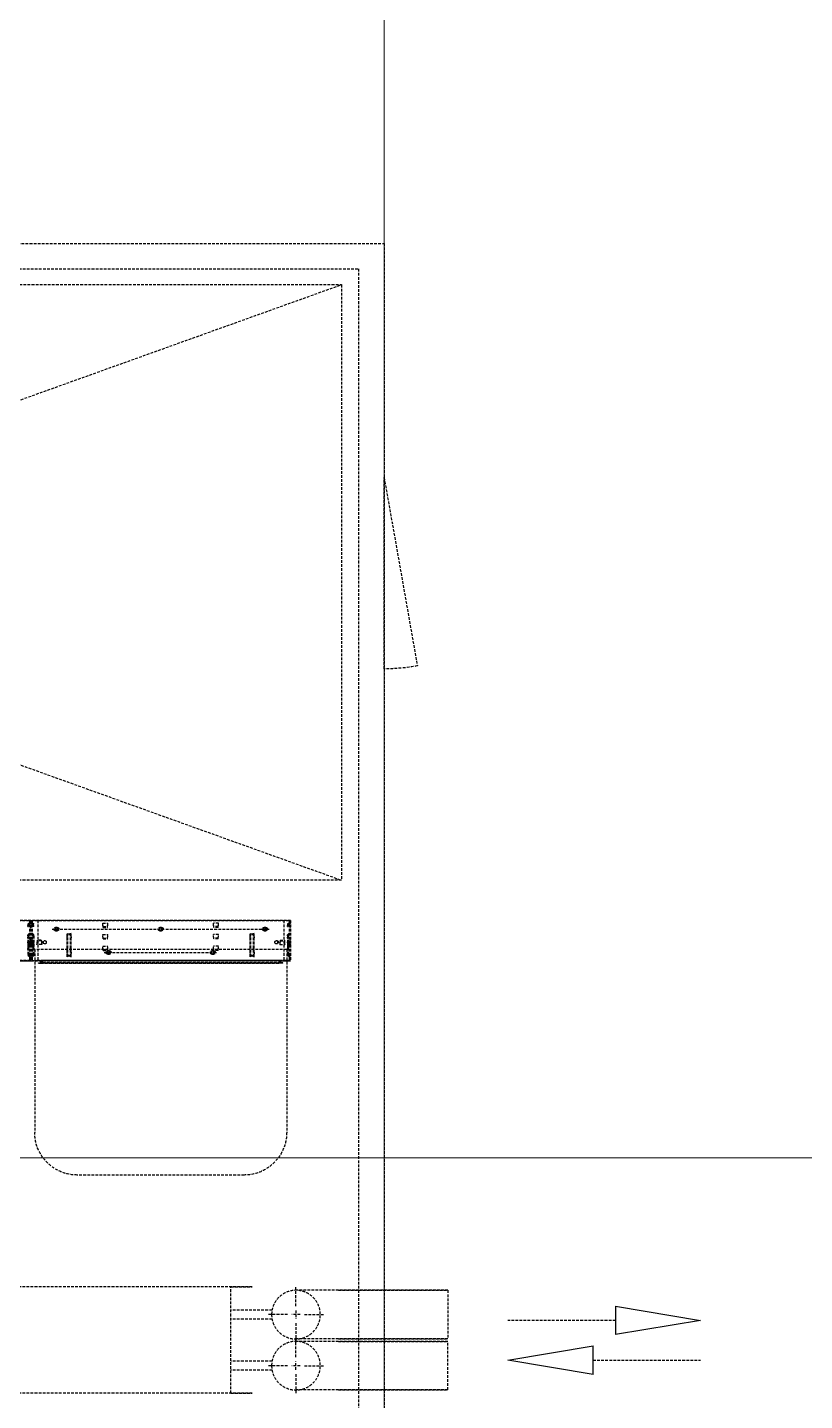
# Model space of a CAD drawing. Extents: x -32000 to 416743, y -254124 to 144214.
# Drawn here: x 5162 to 6988, y 44430 to 47658 of the extents above; entities that cross this region are included whole.
import ezdxf

# ---------------------------------------------------------------- set-up
doc = ezdxf.new("R2010")
doc.units = 0
doc.header["$LTSCALE"] = 10
for name, pattern in [('H12PL4$0$JJP_三點線', [0.9, 0.3, -0.15, 0, -0.15, 0, -0.15, 0, -0.15]), ('XFM1Q40$0$HIDDEN', [9.525, 6.35, -3.175]), ('XFM7P40ICA$0$H12PL4$0$JJP_三點線', [0.9, 0.3, -0.15, 0, -0.15, 0, -0.15, 0, -0.15])]:
    doc.linetypes.add(name, pattern=pattern)
for name, color, linetype in [('H12PL4$0$S-GRID', 252, 'Continuous'), ('XFM1Q40$0$01', 1, 'Continuous'), ('XFM1Q40$0$03', 4, 'Continuous'), ('XFM1Q40$0$ACC-450', 2, 'Continuous'), ('XFM1Q40$0$BAG', 221, 'Continuous'), ('XFM1Q40$0$CBF01', 3, 'Continuous'), ('XFM1Q40$0$CBF02', 6, 'Continuous'), ('XFM1Q40$0$CBF03', 30, 'Continuous'), ('XFM1Q40$0$CBF04', 7, 'Continuous'), ('XFM1Q40$0$CLC', 140, 'Continuous'), ('XFM1Q40$0$HTC', 1, 'Continuous'), ('XFM1Q40$0$MDF', 221, 'Continuous'), ('XFM1Q40$0$TYPE14X10', 7, 'Continuous'), ('XFM1Q40$0$輪廓', 4, 'Continuous'), ('XFM7P40ICA$0$H12PL4$0$L40_19_MEJI', 252, 'Continuous'), ('XFM7P40ICA$0$H12PL4$0$S-GRID', 252, 'Continuous')]:
    doc.layers.add(name, color=color, linetype=linetype)

# ---------------------------------------------------------------- blocks, each defined once
blk = doc.blocks.new('H12PL4')
at = {"layer": 'H12PL4$0$S-GRID', "linetype": 'H12PL4$0$JJP_三點線', "lineweight": 0}
blk.add_line((-29000, 45000), (289600, 45000), dxfattribs=at)
blk = doc.blocks.new('XFM1Q40$0$_ClosedBlank')
at = {"layer": 'XFM1Q40$0$MDF', "color": 0, "lineweight": -2}
for p, q in [((-1, 0.167), (0, 0)), ((-1, 0.167), (-1, -0.167)), ((0, 0), (-1, -0.167))]:
    blk.add_line(p, q, dxfattribs=at)
blk = doc.blocks.new('XFM1Q40$0$A$Cac22a11c')
at = {"layer": 'XFM1Q40$0$01', "color": 252, "linetype": 'XFM1Q40$0$HIDDEN', "ltscale": 0.1}
for p, q in [((285207.2, 185056.6), (284950, 185056.6)), ((284950, 185056.6), (285307.2, 185056.6)), ((284950, 185056.6), (284950, 184942.3)), ((285207.2, 184942.3), (284950, 184942.3)), ((284950, 184942.3), (285307.2, 184942.3)), ((285207.2, 184936.6), (284950, 184936.6)), ((284950, 184936.6), (285307.2, 184936.6)), ((284950, 184822.3), (284950, 184936.6)), ((285207.2, 184822.3), (284950, 184822.3)), ((284950, 184822.3), (285307.2, 184822.3))]:
    blk.add_line(p, q, dxfattribs=at)
at = {"layer": 'XFM1Q40$0$03', "color": 252, "linetype": 'XFM1Q40$0$HIDDEN', "ltscale": 0.1}
for p, q in [((285307.2, 185019.4), (285307.2, 185066.6)), ((285287.2, 184999.4), (285240, 184999.4)), ((285297.2, 184999.4), (285317.2, 184999.4)), ((285307.2, 185009.4), (285307.2, 184989.4)), ((285327.2, 184999.4), (285374.3, 184999.4)), ((285307.2, 184979.4), (285307.2, 184932.3)), ((285307.2, 184899.4), (285307.2, 184946.6)), ((285307.2, 184869.4), (285307.2, 184889.4)), ((285287.2, 184879.4), (285240, 184879.4)), ((285297.2, 184879.4), (285317.2, 184879.4)), ((285307.2, 184859.4), (285307.2, 184812.3)), ((285327.2, 184879.4), (285374.3, 184879.4))]:
    blk.add_line(p, q, dxfattribs=at)
at = {"layer": 'XFM1Q40$0$ACC-450', "color": 252, "linetype": 'XFM1Q40$0$HIDDEN', "ltscale": 0.1}
for p, q in [((285100, 186967.4), (285021.9, 186524.3)), ((285100, 186517.4), (285100, 186967.4))]:
    blk.add_line(p, q, dxfattribs=at)
blk.add_arc((285100, 186967.4), 450, 260, 270, dxfattribs=at)
at = {"layer": 'XFM1Q40$0$BAG', "color": 252, "linetype": 'XFM1Q40$0$HIDDEN', "ltscale": 0.1}
for p, q in [((285329, 185857.6), (285329, 185427.6)), ((285329, 185857.6), (285921, 185857.6)), ((285921, 185857.6), (285921, 185427.6)), ((285329, 185832.2), (285921, 185832.2)), ((285429, 185327.6), (285821, 185327.6))]:
    blk.add_line(p, q, dxfattribs=at)
for centre, start, end in [((285429, 185427.6), 180, 270), ((285821, 185427.6), 270, 0)]:
    blk.add_arc(centre, 100, start, end, dxfattribs=at)
at = {"layer": 'XFM1Q40$0$CBF01', "color": 252, "linetype": 'XFM1Q40$0$HIDDEN', "ltscale": 0.1}
for p, q in [((285914, 185925.7), (285914, 185832.2)), ((285930, 185925.7), (285914, 185925.7)), ((285923, 185911.7), (285923.5, 185917)), ((285927, 185919.7), (285926.5, 185919.7)), ((285927, 185918.2), (285926.5, 185918.2)), ((285928.5, 185925.7), (285928.5, 185832.2)), ((285930, 185925.7), (285930, 185830.7)), ((285923, 185911.7), (285924.5, 185911.5)), ((285923, 185890.2), (285923, 185846.2)), ((285923, 185884.7), (285923.5, 185890)), ((285923, 185884.7), (285924.5, 185884.5)), ((285924.5, 185911.5), (285925, 185916.8)), ((285924.5, 185890.2), (285924.5, 185846.2)), ((285924.5, 185884.5), (285925, 185889.8)), ((285927, 185892.7), (285926.5, 185892.7)), ((285927, 185891.2), (285926.5, 185891.2)), ((285928.5, 185909.7), (285930, 185909.7)), ((285928.5, 185895.7), (285930, 185895.7)), ((285923, 185877.7), (285924.5, 185877.9)), ((285923, 185877.7), (285923.5, 185872.4)), ((285923, 185857.7), (285923.5, 185863)), ((285923, 185857.7), (285924.5, 185857.5)), ((285924.5, 185877.9), (285925, 185872.6)), ((285924.5, 185857.5), (285925, 185862.8)), ((285926.5, 185878.2), (285930, 185878.2)), ((285926.5, 185876.7), (285928.5, 185876.7)), ((285926.5, 185872.7), (285928.5, 185872.7)), ((285926.5, 185871.2), (285930, 185871.2)), ((285927, 185865.7), (285926.5, 185865.7)), ((285927, 185864.2), (285926.5, 185864.2)), ((285928.5, 185882.7), (285930, 185882.7)), ((285928.5, 185879.7), (285930, 185879.7)), ((285928.5, 185855.7), (285930, 185855.7)), ((285928.5, 185832.2), (285905, 185832.2)), ((285905, 185832.2), (285905, 185825.2)), ((285912, 185825.2), (285905, 185825.2)), ((285930, 185830.7), (285906.5, 185830.7)), ((285906.5, 185830.7), (285906.5, 185826.7)), ((285912, 185826.7), (285906.5, 185826.7)), ((285912, 185825.2), (285912, 185826.7)), ((285914, 185832.2), (285914, 185830.7)), ((285928.5, 185840.7), (285930, 185840.7))]:
    blk.add_line(p, q, dxfattribs=at)
for centre, radius, start, end in [((285926.5, 185916.7), 3, 90, 175), ((285926.5, 185916.7), 1.5, 90, 175), ((285927, 185921.2), 1.5, 270, 0), ((285927, 185921.2), 3, 270, 300), ((285927, 185921.2), 3, 300, 0), ((285928.5, 185890.2), 5.5, 90, 180), ((285926.5, 185889.7), 3, 90, 175), ((285928.5, 185890.2), 4, 90, 180), ((285926.5, 185889.7), 1.5, 90, 175), ((285927, 185894.2), 1.5, 270, 0), ((285927, 185894.2), 3, 270, 0), ((285926.5, 185874.7), 3.5, 90, 270), ((285926.5, 185872.7), 3, 185, 270), ((285926.5, 185862.7), 3, 90, 175), ((285926.5, 185874.7), 2, 90, 270), ((285926.5, 185872.7), 1.5, 185, 270), ((285926.5, 185862.7), 1.5, 90, 175), ((285927, 185868.2), 3, 0, 90), ((285927, 185868.2), 1.5, 0, 90), ((285927, 185867.2), 3, 270, 0), ((285927, 185867.2), 1.5, 270, 0), ((285928.5, 185846.2), 5.5, 180, 270), ((285928.5, 185846.2), 4, 180, 270)]:
    blk.add_arc(centre, radius, start, end, dxfattribs=at)
at = {"layer": 'XFM1Q40$0$CBF02', "color": 252, "linetype": 'XFM1Q40$0$HIDDEN', "ltscale": 0.1}
for p, q in [((285320, 185925.7), (285928.5, 185925.7)), ((285320, 185925.7), (285320, 185830.7)), ((285490, 185909.7), (285489, 185919.6)), ((285489.9, 185911.7), (285489.1, 185919.7)), ((285489.1, 185919.7), (285500.9, 185919.7)), ((285500, 185909.7), (285501, 185919.6)), ((285500.1, 185911.7), (285500.9, 185919.7)), ((285927, 185925.7), (285927, 185830.7)), ((285928.5, 185925.7), (285928.5, 185830.7)), ((285930, 185925.7), (286538.5, 185925.7)), ((285930, 185925.7), (285930, 185830.7)), ((285373, 185905.7), (285387, 185905.7)), ((285378, 185901.1), (285378, 185910.2)), ((285382, 185909.7), (285378, 185909.7)), ((285382, 185901.7), (285378, 185901.7)), ((285382, 185901.1), (285382, 185910.2)), ((285405, 185840.7), (285405, 185895.7)), ((285405, 185895.7), (285408.3, 185894.5)), ((285407, 185841.4), (285407, 185895)), ((285415, 185851.3), (285415, 185885.1)), ((285490, 185882.7), (285489, 185892.6)), ((285489.9, 185884.7), (285489.1, 185892.7)), ((285489.1, 185892.7), (285500.9, 185892.7)), ((285489.9, 185911.7), (285500.1, 185911.7)), ((285489.9, 185884.7), (285500.1, 185884.7)), ((285490, 185909.7), (285500, 185909.7)), ((285500, 185882.7), (285501, 185892.6)), ((285500.1, 185884.7), (285500.9, 185892.7)), ((285618, 185905.7), (285632, 185905.7)), ((285623, 185901.1), (285623, 185910.2)), ((285627, 185909.7), (285623, 185909.7)), ((285627, 185901.7), (285623, 185901.7)), ((285627, 185901.1), (285627, 185910.2)), ((285835, 185840.7), (285835, 185895.7)), ((285835, 185895.7), (285838.3, 185894.5)), ((285837, 185841.4), (285837, 185895)), ((285845, 185851.3), (285845, 185885.1)), ((285863, 185905.7), (285877, 185905.7)), ((285868, 185901.1), (285868, 185910.2)), ((285872, 185909.7), (285868, 185909.7)), ((285872, 185901.7), (285868, 185901.7)), ((285872, 185901.1), (285872, 185910.2)), ((285490, 185855.7), (285489, 185865.6)), ((285489.1, 185865.7), (285500.9, 185865.7)), ((285489.9, 185857.7), (285489.1, 185865.7)), ((285489.9, 185857.7), (285500.1, 185857.7)), ((285490, 185882.7), (285500, 185882.7)), ((285490, 185855.7), (285500, 185855.7)), ((285500, 185855.7), (285501, 185865.6)), ((285500.1, 185857.7), (285500.9, 185865.7)), ((285500.5, 185846.1), (285500.5, 185855.2)), ((285504.5, 185854.7), (285500.5, 185854.7)), ((285504.5, 185846.1), (285504.5, 185855.2)), ((285745.5, 185846.1), (285745.5, 185855.2)), ((285749.5, 185854.7), (285745.5, 185854.7)), ((285749.5, 185846.1), (285749.5, 185855.2)), ((285893.5, 185873.2), (285893.5, 185876.2)), ((285900.5, 185872.1), (285900.5, 185877.3)), ((285905.5, 185879.7), (285904.5, 185869.7)), ((285905.4, 185877.7), (285904.6, 185869.7)), ((285904.6, 185869.7), (285916.4, 185869.7)), ((285905.4, 185877.7), (285915.6, 185877.7)), ((285905.5, 185879.7), (285915.5, 185879.7)), ((285915.5, 185879.7), (285916.5, 185869.7)), ((285915.6, 185877.7), (285916.4, 185869.7)), ((285343.5, 185830.7), (285320, 185830.7)), ((285343.5, 185832.2), (285903.5, 185832.2)), ((285343.5, 185825.2), (285343.5, 185832.2)), ((285343.5, 185830.7), (285903.5, 185830.7)), ((285343.5, 185826.7), (285903.5, 185826.7)), ((285343.5, 185825.2), (285903.5, 185825.2)), ((285408.3, 185841.9), (285405, 185840.7)), ((285495.5, 185850.7), (285509.5, 185850.7)), ((285504.5, 185846.7), (285500.5, 185846.7)), ((285740.5, 185850.7), (285754.5, 185850.7)), ((285749.5, 185846.7), (285745.5, 185846.7)), ((285838.3, 185841.9), (285835, 185840.7)), ((285903.5, 185832.2), (285903.5, 185825.2)), ((285903.5, 185830.7), (285928.5, 185830.7)), ((285953.5, 185830.7), (285930, 185830.7))]:
    blk.add_line(p, q, dxfattribs=at)
for centre, radius, start, end in [((285489.1, 185919.6), 0.0502, 360, 191.4212), ((285500.9, 185919.6), 0.0502, 348.5788, 180), ((285378, 185905.7), 4, 90, 270), ((285382, 185905.7), 4, 270, 90), ((285405, 185885.1), 10, 0, 70.71), ((285489.1, 185892.6), 0.0502, 360, 191.4212), ((285500.9, 185892.6), 0.0502, 348.5788, 180), ((285623, 185905.7), 4, 90, 270), ((285627, 185905.7), 4, 270, 90), ((285835, 185885.1), 10, 0, 70.71), ((285868, 185905.7), 4, 90, 270), ((285872, 185905.7), 4, 270, 90), ((285489.1, 185865.6), 0.0502, 360, 191.4212), ((285500.5, 185850.7), 4, 90, 270), ((285500.9, 185865.6), 0.0502, 348.5788, 180), ((285504.5, 185850.7), 4, 270, 90), ((285745.5, 185850.7), 4, 90, 270), ((285749.5, 185850.7), 4, 270, 90), ((285897.5, 185874.1), 4.49, 63.4401, 152.8116), ((285897.5, 185875.2), 4.49, 207.1884, 296.5599), ((285897.5, 185874.7), 4, 300, 60), ((285904.6, 185869.7), 0.0502, 168.5788, 0), ((285916.4, 185869.7), 0.0502, 180, 11.4212), ((285405, 185851.3), 10, 289.29, 0), ((285835, 185851.3), 10, 289.29, 0)]:
    blk.add_arc(centre, radius, start, end, dxfattribs=at)
at = {"layer": 'XFM1Q40$0$CBF03', "color": 252, "linetype": 'XFM1Q40$0$HIDDEN', "ltscale": 0.1}
for p, q in [((285930, 185925.7), (285321.5, 185925.7)), ((285321.5, 185925.7), (285321.5, 185830.7)), ((285323, 185925.7), (285323, 185830.7)), ((285750, 185909.7), (285749, 185919.6)), ((285760.9, 185919.7), (285749.1, 185919.7)), ((285749.9, 185911.7), (285749.1, 185919.7)), ((285760, 185909.7), (285761, 185919.6)), ((285760.1, 185911.7), (285760.9, 185919.7)), ((285930, 185925.7), (285930, 185830.7)), ((286540, 185925.7), (285931.5, 185925.7)), ((285931.5, 185925.7), (285931.5, 185830.7)), ((285933, 185925.7), (285933, 185830.7)), ((285880, 185905.7), (285370, 185905.7)), ((285378, 185901.1), (285378, 185910.2)), ((285378, 185909.7), (285382, 185909.7)), ((285378, 185901.7), (285382, 185901.7)), ((285382, 185901.1), (285382, 185910.2)), ((285405, 185851.3), (285405, 185885.1)), ((285415, 185895.7), (285411.7, 185894.5)), ((285413, 185841.4), (285413, 185895)), ((285415, 185840.7), (285415, 185895.7)), ((285623, 185901.1), (285623, 185910.2)), ((285623, 185909.7), (285627, 185909.7)), ((285623, 185901.7), (285627, 185901.7)), ((285627, 185901.1), (285627, 185910.2)), ((285750, 185882.7), (285749, 185892.6)), ((285749.9, 185884.7), (285749.1, 185892.7)), ((285760.9, 185892.7), (285749.1, 185892.7)), ((285760.1, 185911.7), (285749.9, 185911.7)), ((285760.1, 185884.7), (285749.9, 185884.7)), ((285760, 185909.7), (285750, 185909.7)), ((285760, 185882.7), (285761, 185892.6)), ((285760.1, 185884.7), (285760.9, 185892.7)), ((285835, 185851.3), (285835, 185885.1)), ((285845, 185895.7), (285841.7, 185894.5)), ((285843, 185841.4), (285843, 185895)), ((285845, 185840.7), (285845, 185895.7)), ((285868, 185901.1), (285868, 185910.2)), ((285868, 185909.7), (285872, 185909.7)), ((285868, 185901.7), (285872, 185901.7)), ((285872, 185901.1), (285872, 185910.2)), ((285334.5, 185879.7), (285333.5, 185869.7)), ((285334.4, 185877.7), (285333.6, 185869.7)), ((285345.4, 185869.7), (285333.6, 185869.7)), ((285344.6, 185877.7), (285334.4, 185877.7)), ((285344.5, 185879.7), (285334.5, 185879.7)), ((285344.5, 185879.7), (285345.5, 185869.7)), ((285344.6, 185877.7), (285345.4, 185869.7)), ((285349.5, 185872.1), (285349.5, 185877.3)), ((285356.5, 185873.2), (285356.5, 185876.2)), ((285500.5, 185846.1), (285500.5, 185855.2)), ((285500.5, 185854.7), (285504.5, 185854.7)), ((285504.5, 185846.1), (285504.5, 185855.2)), ((285745.5, 185846.1), (285745.5, 185855.2)), ((285745.5, 185854.7), (285749.5, 185854.7)), ((285750, 185855.7), (285749, 185865.6)), ((285760.9, 185865.7), (285749.1, 185865.7)), ((285749.9, 185857.7), (285749.1, 185865.7)), ((285749.5, 185846.1), (285749.5, 185855.2)), ((285760.1, 185857.7), (285749.9, 185857.7)), ((285760, 185882.7), (285750, 185882.7)), ((285760, 185855.7), (285750, 185855.7)), ((285760, 185855.7), (285761, 185865.6)), ((285760.1, 185857.7), (285760.9, 185865.7)), ((285930, 185830.7), (285321.5, 185830.7)), ((285906.5, 185832.2), (285346.5, 185832.2)), ((285346.5, 185832.2), (285346.5, 185830.7)), ((285346.5, 185830.7), (285346.5, 185825.2)), ((285906.5, 185826.7), (285346.5, 185826.7)), ((285906.5, 185825.2), (285346.5, 185825.2)), ((285411.7, 185841.9), (285415, 185840.7)), ((285757.5, 185850.7), (285492.5, 185850.7)), ((285500.5, 185846.7), (285504.5, 185846.7)), ((285745.5, 185846.7), (285749.5, 185846.7)), ((285841.7, 185841.9), (285845, 185840.7)), ((285906.5, 185830.7), (285906.5, 185832.2)), ((285906.5, 185825.2), (285906.5, 185830.7)), ((286540, 185830.7), (285931.5, 185830.7))]:
    blk.add_line(p, q, dxfattribs=at)
for centre, radius, start, end in [((285749.1, 185919.6), 0.0502, 360, 191.4212), ((285760.9, 185919.6), 0.0502, 348.5788, 180), ((285378, 185905.7), 4, 90, 270), ((285382, 185905.7), 4, 270, 90), ((285415, 185885.1), 10, 109.29, 180), ((285623, 185905.7), 4, 90, 270), ((285627, 185905.7), 4, 270, 90), ((285749.1, 185892.6), 0.0502, 360, 191.4212), ((285760.9, 185892.6), 0.0502, 348.5788, 180), ((285845, 185885.1), 10, 109.29, 180), ((285868, 185905.7), 4, 90, 270), ((285872, 185905.7), 4, 270, 90), ((285333.6, 185869.7), 0.0502, 168.5788, 0), ((285345.4, 185869.7), 0.0502, 180, 11.4212), ((285352.5, 185874.7), 4, 120, 240), ((285352.5, 185874.1), 4.49, 27.1884, 116.5599), ((285352.5, 185875.2), 4.49, 243.4401, 332.8116), ((285500.5, 185850.7), 4, 90, 270), ((285504.5, 185850.7), 4, 270, 90), ((285745.5, 185850.7), 4, 90, 270), ((285749.1, 185865.6), 0.0502, 360, 191.4212), ((285749.5, 185850.7), 4, 270, 90), ((285760.9, 185865.6), 0.0502, 348.5788, 180), ((285415, 185851.3), 10, 180, 250.71), ((285845, 185851.3), 10, 180, 250.71)]:
    blk.add_arc(centre, radius, start, end, dxfattribs=at)
at = {"layer": 'XFM1Q40$0$CBF04', "color": 252, "linetype": 'XFM1Q40$0$HIDDEN', "ltscale": 0.1}
for p, q in [((285320, 185925.7), (285320, 185830.7)), ((285320, 185925.7), (285336, 185925.7)), ((285321.5, 185925.7), (285321.5, 185832.2)), ((285323, 185919.7), (285323.5, 185919.7)), ((285323, 185918.2), (285323.5, 185918.2)), ((285327, 185911.7), (285326.5, 185917)), ((285336, 185925.7), (285336, 185832.2)), ((285930, 185925.7), (285930, 185830.7)), ((285930, 185925.7), (285946, 185925.7)), ((285931.5, 185925.7), (285931.5, 185832.2)), ((285933, 185919.7), (285933.5, 185919.7)), ((285933, 185918.2), (285933.5, 185918.2)), ((285937, 185911.7), (285936.5, 185917)), ((285321.5, 185909.7), (285320, 185909.7)), ((285321.5, 185895.7), (285320, 185895.7)), ((285323, 185892.7), (285323.5, 185892.7)), ((285323, 185891.2), (285323.5, 185891.2)), ((285325.5, 185911.5), (285325, 185916.8)), ((285325.5, 185884.5), (285325, 185889.8)), ((285327, 185911.7), (285325.5, 185911.5)), ((285325.5, 185890.2), (285325.5, 185846.2)), ((285327, 185884.7), (285325.5, 185884.5)), ((285327, 185884.7), (285326.5, 185890)), ((285327, 185890.2), (285327, 185846.2)), ((285931.5, 185909.7), (285930, 185909.7)), ((285931.5, 185895.7), (285930, 185895.7)), ((285933, 185892.7), (285933.5, 185892.7)), ((285933, 185891.2), (285933.5, 185891.2)), ((285935.5, 185911.5), (285935, 185916.8)), ((285935.5, 185884.5), (285935, 185889.8)), ((285937, 185911.7), (285935.5, 185911.5)), ((285935.5, 185890.2), (285935.5, 185846.2)), ((285937, 185884.7), (285935.5, 185884.5)), ((285937, 185884.7), (285936.5, 185890)), ((285937, 185890.2), (285937, 185846.2)), ((285321.5, 185882.7), (285320, 185882.7)), ((285321.5, 185879.7), (285320, 185879.7)), ((285323.5, 185878.2), (285320, 185878.2)), ((285323.5, 185871.2), (285320, 185871.2)), ((285321.5, 185855.7), (285320, 185855.7)), ((285323.5, 185876.7), (285321.5, 185876.7)), ((285323.5, 185872.7), (285321.5, 185872.7)), ((285323, 185865.7), (285323.5, 185865.7)), ((285323, 185864.2), (285323.5, 185864.2)), ((285325.5, 185877.9), (285325, 185872.6)), ((285325.5, 185857.5), (285325, 185862.8)), ((285327, 185877.7), (285325.5, 185877.9)), ((285327, 185857.7), (285325.5, 185857.5)), ((285327, 185877.7), (285326.5, 185872.4)), ((285327, 185857.7), (285326.5, 185863)), ((285931.5, 185882.7), (285930, 185882.7)), ((285931.5, 185879.7), (285930, 185879.7)), ((285933.5, 185878.2), (285930, 185878.2)), ((285933.5, 185871.2), (285930, 185871.2)), ((285931.5, 185855.7), (285930, 185855.7)), ((285933.5, 185876.7), (285931.5, 185876.7)), ((285933.5, 185872.7), (285931.5, 185872.7)), ((285933, 185865.7), (285933.5, 185865.7)), ((285933, 185864.2), (285933.5, 185864.2)), ((285935.5, 185877.9), (285935, 185872.6)), ((285935.5, 185857.5), (285935, 185862.8)), ((285937, 185877.7), (285935.5, 185877.9)), ((285937, 185857.7), (285935.5, 185857.5)), ((285937, 185877.7), (285936.5, 185872.4)), ((285937, 185857.7), (285936.5, 185863)), ((285321.5, 185840.7), (285320, 185840.7)), ((285320, 185830.7), (285343.5, 185830.7)), ((285321.5, 185832.2), (285345, 185832.2)), ((285336, 185832.2), (285336, 185830.7)), ((285338, 185826.7), (285343.5, 185826.7)), ((285338, 185825.2), (285338, 185826.7)), ((285338, 185825.2), (285345, 185825.2)), ((285343.5, 185830.7), (285343.5, 185826.7)), ((285345, 185832.2), (285345, 185825.2)), ((285931.5, 185840.7), (285930, 185840.7)), ((285930, 185830.7), (285953.5, 185830.7)), ((285931.5, 185832.2), (285955, 185832.2))]:
    blk.add_line(p, q, dxfattribs=at)
for centre, radius, start, end in [((285323, 185921.2), 3, 180, 240), ((285323, 185921.2), 1.5, 180, 270), ((285323, 185921.2), 3, 240, 270), ((285323.5, 185916.7), 3, 5, 90), ((285323.5, 185916.7), 1.5, 5, 90), ((285933, 185921.2), 3, 180, 240), ((285933, 185921.2), 1.5, 180, 270), ((285933, 185921.2), 3, 240, 270), ((285933.5, 185916.7), 3, 5, 90), ((285933.5, 185916.7), 1.5, 5, 90), ((285323, 185894.2), 3, 180, 270), ((285321.5, 185890.2), 5.5, 0, 90), ((285323, 185894.2), 1.5, 180, 270), ((285321.5, 185890.2), 4, 0, 90), ((285323.5, 185889.7), 3, 5, 90), ((285323.5, 185889.7), 1.5, 5, 90), ((285933, 185894.2), 3, 180, 270), ((285931.5, 185890.2), 5.5, 0, 90), ((285933, 185894.2), 1.5, 180, 270), ((285931.5, 185890.2), 4, 0, 90), ((285933.5, 185889.7), 3, 5, 90), ((285933.5, 185889.7), 1.5, 5, 90), ((285323, 185868.2), 3, 90, 180), ((285323, 185867.2), 3, 180, 270), ((285323, 185868.2), 1.5, 90, 180), ((285323, 185867.2), 1.5, 180, 270), ((285323.5, 185874.7), 3.5, 270, 90), ((285323.5, 185874.7), 2, 270, 90), ((285323.5, 185872.7), 1.5, 270, 355), ((285323.5, 185872.7), 3, 270, 355), ((285323.5, 185862.7), 3, 5, 90), ((285323.5, 185862.7), 1.5, 5, 90), ((285933, 185868.2), 3, 90, 180), ((285933, 185867.2), 3, 180, 270), ((285933, 185868.2), 1.5, 90, 180), ((285933, 185867.2), 1.5, 180, 270), ((285933.5, 185874.7), 3.5, 270, 90), ((285933.5, 185874.7), 2, 270, 90), ((285933.5, 185872.7), 1.5, 270, 355), ((285933.5, 185872.7), 3, 270, 355), ((285933.5, 185862.7), 3, 5, 90), ((285933.5, 185862.7), 1.5, 5, 90), ((285321.5, 185846.2), 4, 270, 0), ((285321.5, 185846.2), 5.5, 270, 0), ((285931.5, 185846.2), 4, 270, 0), ((285931.5, 185846.2), 5.5, 270, 0)]:
    blk.add_arc(centre, radius, start, end, dxfattribs=at)
at = {"layer": 'XFM1Q40$0$CLC', "color": 252, "linetype": 'XFM1Q40$0$HIDDEN', "ltscale": 0.1}
for p, q in [((285363.3, 185010), (285460, 185010)), ((285363.3, 184988.9), (285460, 184988.9)), ((285363.3, 184890), (285460, 184890)), ((285363.3, 184868.9), (285460, 184868.9))]:
    blk.add_line(p, q, dxfattribs=at)
for centre in [(285307.2, 184999.4), (285307.2, 184879.4)]:
    blk.add_circle(centre, 57.2, dxfattribs=at)
at = {"layer": 'XFM1Q40$0$HTC', "color": 252, "linetype": 'XFM1Q40$0$HIDDEN', "ltscale": 0.1}
for p, q in [((285410, 185064.4), (289060, 185064.4)), ((285460, 185064.4), (285410, 185064.4)), ((285460, 184814.4), (285460, 185064.4)), ((285410, 184814.4), (289060, 184814.4)), ((285460, 184814.4), (285410, 184814.4))]:
    blk.add_line(p, q, dxfattribs=at)
for points in [[(284556.5, 184985.7), (284809, 184985.7)], [(284609, 184892.4), (284356.5, 184892.4)]]:
    blk.add_lwpolyline(points, dxfattribs=at)
at = {"layer": 'XFM1Q40$0$TYPE14X10', "color": 252, "linetype": 'XFM1Q40$0$HIDDEN', "ltscale": 0.1}
for p, q in [((289200, 187517.6), (285100, 187517.6)), ((285100, 187517.6), (285100, 172197.6)), ((289140, 187457.6), (285160, 187457.6)), ((285160, 187457.6), (285160, 172257.6))]:
    blk.add_line(p, q, dxfattribs=at)
at = {"layer": 'XFM1Q40$0$輪廓', "color": 252, "linetype": 'XFM1Q40$0$HIDDEN', "ltscale": 0.1}
for p, q in [((289100, 187420.6), (285200, 187420.6)), ((285200, 187420.6), (285200, 186020.6)), ((289100, 186020.6), (285200, 187420.6)), ((289100, 187420.6), (285200, 186020.6)), ((285200, 186020.6), (289100, 186020.6))]:
    blk.add_line(p, q, dxfattribs=at)
at = {"layer": 'XFM1Q40$0$HTC', "color": 252, "linetype": 'XFM1Q40$0$HIDDEN', "ltscale": 0.1, "xscale": -200, "yscale": 200, "zscale": 200}
blk.add_blockref('XFM1Q40$0$_ClosedBlank', (284356.5, 184985.7), dxfattribs=at)
at = {"layer": 'XFM1Q40$0$HTC', "color": 252, "linetype": 'XFM1Q40$0$HIDDEN', "ltscale": 0.1, "xscale": -200, "yscale": 200, "zscale": 200, "rotation": 180}
blk.add_blockref('XFM1Q40$0$_ClosedBlank', (284809, 184892.4), dxfattribs=at)
blk = doc.blocks.new('XFM1Q40')
at = {"xscale": -1}
blk.add_blockref('XFM1Q40$0$A$Cac22a11c', (291100, -140367.6), dxfattribs=at)
blk = doc.blocks.new('XFM7P40ICA$0$H12PL4')
at = {"layer": 'XFM7P40ICA$0$H12PL4$0$L40_19_MEJI', "lineweight": 0}
for p, q in [((6000, 49400), (6000, 21180)), ((8670, 45000), (175, 45000))]:
    blk.add_line(p, q, dxfattribs=at)
at = {"layer": 'XFM7P40ICA$0$H12PL4$0$S-GRID', "linetype": 'XFM7P40ICA$0$H12PL4$0$JJP_三點線', "lineweight": 0}
blk.add_line((-29000, 45000), (289600, 45000), dxfattribs=at)
blk = doc.blocks.new('XFM7P40ICA')
blk.add_blockref('XFM7P40ICA$0$H12PL4', (0, 0))

msp = doc.modelspace()

# ---------------------------------------------------------------- block references
for name in ['H12PL4', 'XFM7P40ICA', 'XFM1Q40']:
    msp.add_blockref(name, (0, 0))

doc.saveas('drawing.dxf')
